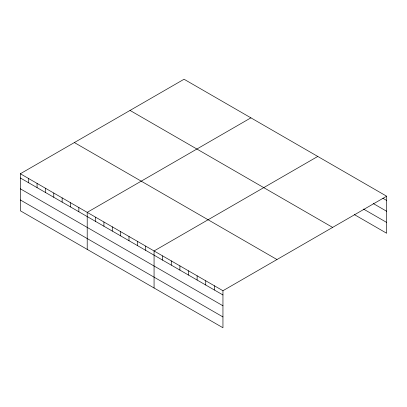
<?xml version="1.0" encoding="UTF-8"?>
<svg xmlns="http://www.w3.org/2000/svg" width="407" height="407" viewBox="0 0 407 407"><rect width="100%" height="100%" fill="white"/><g stroke="black" fill="none" stroke-linecap="round" stroke-linejoin="round"><path stroke-width="0.61" d="M20.35 173.753L222.95 290.725L222.95 327.757L20.35 210.785L20.35 173.753L184.05 79.243L386.65 196.215L386.65 233.247L354.36 214.606M250.905 117.842L87.21 212.352L87.21 249.389M317.765 156.441L154.065 250.951L154.065 287.988M222.95 290.725L386.65 196.215M382.885 198.265L386.65 200.442M373.194 203.5L386.65 211.269M363.507 209.061L386.65 222.42M130.026 110.429L332.631 227.401M74.369 142.562L276.974 259.534M20.35 177.981L222.95 294.953M20.35 188.807L222.95 305.779M20.35 199.959L222.95 316.931M214.341 285.755L214.341 289.982M205.728 280.779L205.728 285.012M197.12 275.809L197.12 280.036M188.507 270.838L188.507 275.066M179.899 265.868L179.899 270.095M171.286 260.897L171.286 265.125M162.678 255.927L162.678 260.154M145.711 246.128L145.711 250.356M137.352 241.305L137.352 245.533M128.994 236.477L128.994 240.705M120.64 231.654L120.64 235.882M112.281 226.826L112.281 231.059M103.922 222.003L103.922 226.231M95.564 217.18L95.564 221.408M78.851 207.529L78.851 211.757M70.492 202.701L70.492 206.934M62.139 197.878L62.139 202.106M53.78 193.055L53.78 197.283M45.421 188.227L45.421 192.455M37.062 183.404L37.062 187.632M28.709 178.576L28.709 182.804"/></g></svg>
